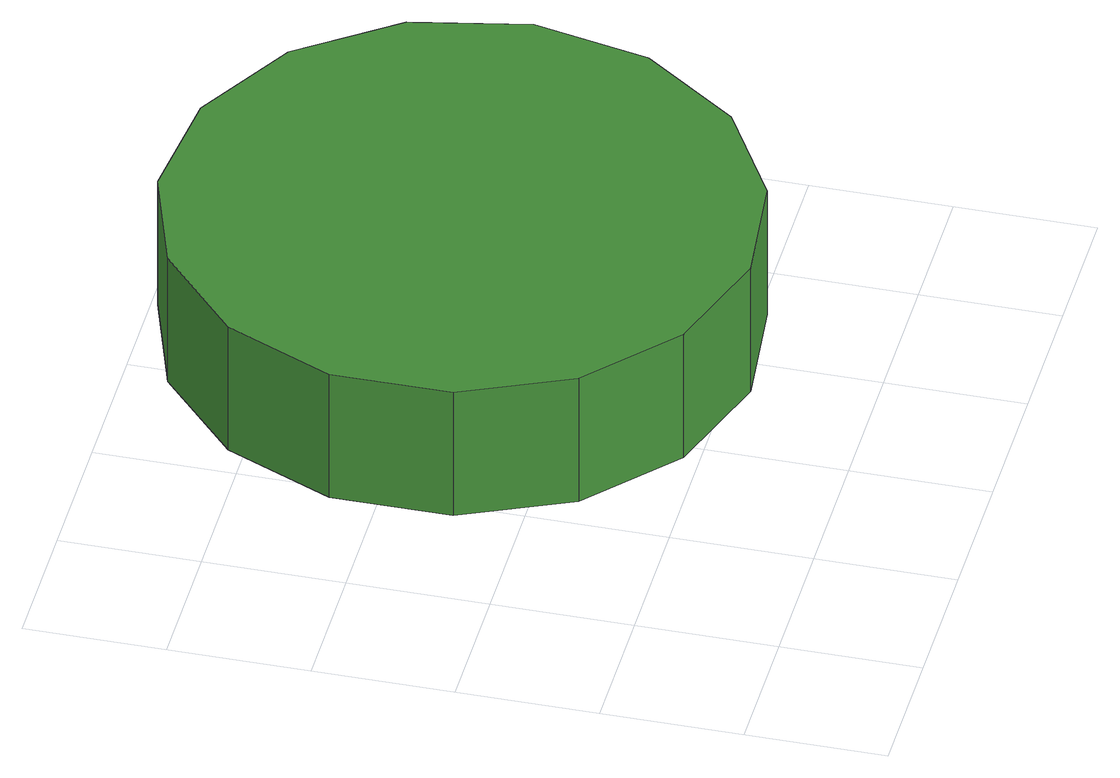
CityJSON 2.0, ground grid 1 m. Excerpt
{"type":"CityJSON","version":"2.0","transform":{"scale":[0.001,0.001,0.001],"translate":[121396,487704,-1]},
"CityObjects":{
"tree1":{"type":"SolitaryVegetationObject","attributes":{"function":"something"},"geometry":[{"type":"MultiSurface","lod":"1","boundaries":[[[0,1,2,3,4,5,6,7,8,9,10,11,12,13,14]],[[15,16,17,18,19,20,21,22,23,24,25,26,27,28,29]],[[0,29,28,1]],[[1,28,27,2]],[[2,27,26,3]],[[3,26,25,4]],[[4,25,24,5]],[[5,24,23,6]],[[6,23,22,7]],[[7,22,21,8]],[[8,21,20,9]],[[9,20,19,10]],[[10,19,18,11]],[[11,18,17,12]],[[12,17,16,13]],[[13,16,15,14]],[[14,15,29,0]]]}]}
},
"vertices":[
[4982,2903,1822],[4803,3742,1822],[4299,4437,1822],[3555,4866,1822],[2701,4956,1822],[1885,4690,1822],[1247,4116,1822],[898,3332,1822],[898,2473,1822],[1247,1689,1822],[1885,1115,1822],[2701,849,1822],[3555,939,1822],[4299,1368,1822],[4803,2063,1822],[4803,2063,777],[4299,1368,777],[3555,939,777],[2701,849,777],[1885,1115,777],[1247,1689,777],[898,2473,777],[898,3332,777],[1247,4116,777],[1885,4690,777],[2701,4956,777],[3555,4866,777],[4299,4437,777],[4803,3742,777],[4982,2903,777]
]}
